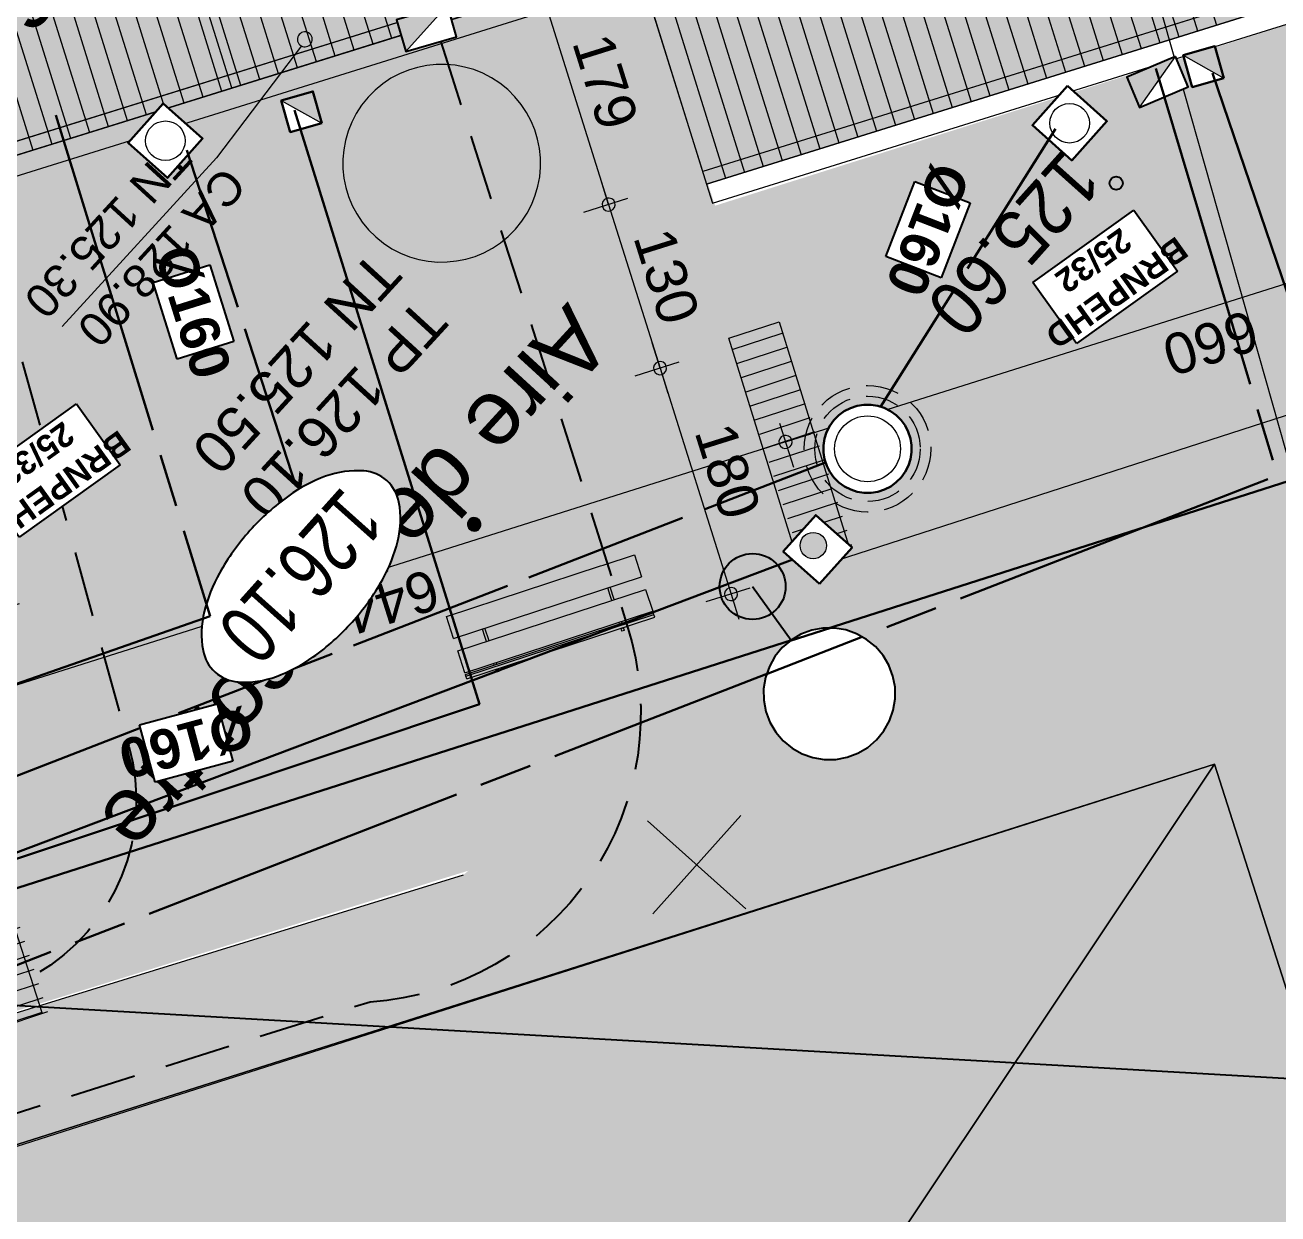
# Model space of a CAD drawing. Header units: metres. Extents: x -2858 to 512, y -1995 to 1252.
# Drawn here: x -429.68 to -420.18, y -115.41 to -106.4 of the extents above; entities that cross this region are included whole.
import ezdxf
from ezdxf.enums import TextEntityAlignment as Align
from ezdxf.lldxf.tags import DXFTag

# ---------------------------------------------------------------- set-up
doc = ezdxf.new("R2010")
doc.units = ezdxf.units.M
doc.header["$PDMODE"] = 33
doc.header["$PDSIZE"] = 0.1
for name, pattern in [('AEP-3', [3.3, 2.5, -0.2, 0.4, -0.2]), ('CACHE', [0.375, 0.25, -0.125]), ('CACHEX2', [0.75, 0.5, -0.25]), ('EU-160', [1.425, 1.25, -0.175])]:
    doc.linetypes.add(name, pattern=pattern)
for name, color, linetype in [('&G_05_VU_02', 7, 'Continuous'), ('04-NIV-COT', 1, 'Continuous'), ('06-EU-TXT', 24, 'Continuous'), ('07-AEP-CFR', 94, 'Continuous'), ('07-AEP-TXT', 94, 'Continuous'), ('09-BT-4X35+TPC75', 1, 'CACHEX2'), ('09-BT-CFR', 1, 'Continuous'), ('10-ECL-LUM', 32, 'Continuous'), ('1002 RES HTA TXT', 1, 'Continuous'), ('Calque commun', 7, 'Continuous'), ('Calque14', 7, 'Continuous'), ('Calque15', 7, 'Continuous'), ('Calque27', 7, 'Continuous'), ('Calque5', 7, 'Continuous'), ('Textes', 7, 'Continuous')]:
    doc.layers.add(name, color=color, linetype=linetype)
for name, color, linetype, lineweight in [('04-NIV-MSQ', 255, 'Continuous', 0), ('05.1-EP-U300', 5, 'Continuous', 30), ('05.2-EP-400PVC', 5, 'Continuous', 30), ('05.2-EP-RGD', 5, 'Continuous', 30), ('06-EU-160PVC', 24, 'EU-160', 30), ('06-EU-RGD', 24, 'Continuous', 30), ('07-AEP-BRT', 94, 'AEP-3', 30), ('11-TEL-CFR', 6, 'Continuous', 30), ('11-TEL-PVC45X3', 6, 'Continuous', 30)]:
    doc.layers.add(name, color=color, linetype=linetype, lineweight=lineweight)
doc.layers.add('06-EU-PAR', color=24, linetype='CACHE', lineweight=0, plot=False)
doc.styles.add('ARIAL', font='arial.ttf')
doc.styles.add('ARIAL GRAS', font='arialbd.ttf')
doc.styles.add('Arial12', font='arial.ttf', dxfattribs={"width": 0.9, "height": 0.41584})
doc.styles.add('Arial18', font='arial.ttf', dxfattribs={"height": 0.309252})
doc.styles.add('Arial8', font='arial.ttf', dxfattribs={"height": 0.494803})
doc.styles.add('Arial9', font='arial.ttf', dxfattribs={"height": 0.316674})
tags = doc.linetypes.add('DASHDOT2', pattern=[0.5, 0.25, -0.125, 0, -0.125]).pattern_tags.tags
tags[10:11] = [DXFTag(74, 4), DXFTag(75, 0), DXFTag(340, '0'), DXFTag(46, 1.0), DXFTag(50, 0.0), DXFTag(44, 0.0), DXFTag(45, 0.0)]
tags[8:9] = [DXFTag(74, 4), DXFTag(75, 0), DXFTag(340, '0'), DXFTag(46, 1.0), DXFTag(50, 0.0), DXFTag(44, 0.0), DXFTag(45, 0.0)]
tags[6:7] = [DXFTag(74, 4), DXFTag(75, 0), DXFTag(340, '0'), DXFTag(46, 1.0), DXFTag(50, 0.0), DXFTag(44, 0.0), DXFTag(45, 0.0)]
tags[4:5] = [DXFTag(74, 4), DXFTag(75, 0), DXFTag(340, '0'), DXFTag(46, 1.0), DXFTag(50, 0.0), DXFTag(44, 0.0), DXFTag(45, 0.0)]
tags = doc.linetypes.add('HIDDEN', pattern=[0.375, 0.25, -0.125]).pattern_tags.tags
tags[6:7] = [DXFTag(74, 4), DXFTag(75, 0), DXFTag(340, '0'), DXFTag(46, 1.0), DXFTag(50, 0.0), DXFTag(44, 0.0), DXFTag(45, 0.0)]
tags[4:5] = [DXFTag(74, 4), DXFTag(75, 0), DXFTag(340, '0'), DXFTag(46, 1.0), DXFTag(50, 0.0), DXFTag(44, 0.0), DXFTag(45, 0.0)]
tags = doc.linetypes.add('HIDDEN2', pattern=[0.1875, 0.125, -0.0625]).pattern_tags.tags
tags[6:7] = [DXFTag(74, 4), DXFTag(75, 0), DXFTag(340, '0'), DXFTag(46, 1.0), DXFTag(50, 0.0), DXFTag(44, 0.0), DXFTag(45, 0.0)]
tags[4:5] = [DXFTag(74, 4), DXFTag(75, 0), DXFTag(340, '0'), DXFTag(46, 1.0), DXFTag(50, 0.0), DXFTag(44, 0.0), DXFTag(45, 0.0)]

# ---------------------------------------------------------------- blocks, each defined once
blk = doc.blocks.new('EU-TAB315')
at = {"color": 255, "lineweight": 0}
blk.add_wipeout([(0.2, 0.2), (-0.2, 0.2), (-0.2, -0.2), (0.2, -0.2)], dxfattribs=at)
blk.add_lwpolyline([(0.2, 0.2), (-0.2, 0.2), (-0.2, -0.2), (0.2, -0.2)], close=True)
at = {"lineweight": 9}
blk.add_circle((0, 0), 0.15, dxfattribs=at)
blk = doc.blocks.new('EU-RG800')
at = {"color": 255, "lineweight": 0}
blk.add_wipeout([(0, 0.335), (-0.0524, 0.3309), (-0.1035, 0.3186), (-0.1521, 0.2985), (-0.1969, 0.271), (-0.2369, 0.2369), (-0.271, 0.1969), (-0.2985, 0.1521), (-0.3186, 0.1035), (-0.3309, 0.0524), (-0.335, 0), (-0.3309, -0.0524), (-0.3186, -0.1035), (-0.2985, -0.1521), (-0.271, -0.1969), (-0.2369, -0.2369), (-0.1969, -0.271), (-0.1521, -0.2985), (-0.1035, -0.3186), (-0.0524, -0.3309), (0, -0.335), (0.0524, -0.3309), (0.1035, -0.3186), (0.1521, -0.2985), (0.1969, -0.271), (0.2369, -0.2369), (0.271, -0.1969), (0.2985, -0.1521), (0.3186, -0.1035), (0.3309, -0.0524), (0.335, 0), (0.3309, 0.0524), (0.3186, 0.1035), (0.2985, 0.1521), (0.271, 0.1969), (0.2369, 0.2369), (0.1969, 0.271), (0.1521, 0.2985), (0.1035, 0.3186), (0.0524, 0.3309)], dxfattribs=at)
at = {"flags": 128}
blk.add_lwpolyline([(-0.1969, -0.271), (-0.1521, -0.2985), (-0.1035, -0.3186), (-0.0524, -0.3309), (0, -0.335), (0.0524, -0.3309), (0.1035, -0.3186), (0.1521, -0.2985), (0.1969, -0.271), (0.2369, -0.2369), (0.271, -0.1969), (0.2985, -0.1521), (0.3186, -0.1035), (0.3309, -0.0524), (0.335, 0), (0.3309, 0.0524), (0.3186, 0.1035), (0.2985, 0.1521), (0.271, 0.1969), (0.2369, 0.2369), (0.1969, 0.271), (0.1521, 0.2985), (0.1035, 0.3186), (0.0524, 0.3309), (0, 0.335), (-0.0524, 0.3309), (-0.1035, 0.3186), (-0.1521, 0.2985), (-0.1969, 0.271), (-0.2369, 0.2369), (-0.271, 0.1969), (-0.2985, 0.1521), (-0.3186, 0.1035), (-0.3309, 0.0524), (-0.335, 0), (-0.3309, -0.0524), (-0.3186, -0.1035), (-0.2985, -0.1521), (-0.271, -0.1969), (-0.2369, -0.2369)], close=True, dxfattribs=at)
at = {"lineweight": 9}
blk.add_circle((0, 0), 0.25, dxfattribs=at)
at = {"layer": '06-EU-PAR'}
for radius in [0.48, 0.4]:
    blk.add_circle((0, 0), radius, dxfattribs=at)
blk = doc.blocks.new('COFFRET')
at = {"color": 255, "lineweight": 0}
blk.add_wipeout([(-0.05, 0), (0.05, 0), (0.05, 0.1), (-0.05, 0.1)], dxfattribs=at)
at = {"lineweight": 0}
h = blk.add_hatch(color=256, dxfattribs=at)
h.dxf.hatch_style = 1
h.paths.add_polyline_path([(0.05, 0.1), (-0.05, 0), (0.05, 0)])
blk.add_lwpolyline([(-0.05, 0), (0.05, 0), (0.05, 0.1), (-0.05, 0.1)], close=True)
at = {"lineweight": 0, "flags": 128}
blk.add_lwpolyline([(0.05, 0.1), (-0.05, 0)], dxfattribs=at)
blk = doc.blocks.new('ECL-LUM1')
at = {"true_color": 0xf8991e}
h = blk.add_hatch(color=30, dxfattribs=at)
h.dxf.hatch_style = 1
edge = h.paths.add_edge_path()
edge.add_arc((0, 0), 0.125, 0, 360)
at = {"color": 30, "true_color": 0xf8991e}
blk.add_circle((0, 0), 0.125, dxfattribs=at)
at = {"color": 30, "lineweight": 0, "true_color": 0xf8991e}
blk.add_wipeout([(0, 0.75), (-0.0434, 0.7462), (-0.0855, 0.7349), (-0.125, 0.7165), (-0.1607, 0.6915), (-0.1915, 0.6607), (-0.2165, 0.625), (-0.2349, 0.5855), (-0.2462, 0.5434), (-0.25, 0.5), (-0.2462, 0.4566), (-0.2349, 0.4145), (-0.2165, 0.375), (-0.1915, 0.3393), (-0.1607, 0.3085), (-0.125, 0.2835), (-0.0855, 0.2651), (-0.0434, 0.2538), (0, 0.25), (0.0434, 0.2538), (0.0855, 0.2651), (0.125, 0.2835), (0.1607, 0.3085), (0.1915, 0.3393), (0.2165, 0.375), (0.2349, 0.4145), (0.2462, 0.4566), (0.25, 0.5), (0.2462, 0.5434), (0.2349, 0.5855), (0.2165, 0.625), (0.1915, 0.6607), (0.1607, 0.6915), (0.125, 0.7165), (0.0855, 0.7349), (0.0434, 0.7462)], dxfattribs=at)
at = {"layer": '&G_05_VU_02'}
h = blk.add_hatch(dxfattribs=at)
h.set_pattern_fill('ANGLE', color=256)
h.set_pattern_definition([(0, (0, 0), (0, 6.985), [5.08, -1.905]), (90, (0, 0), (-6.985, 4e-16), [5.08, -1.905])])
h.paths.add_polyline_path([(0, 0.75), (-0.0434, 0.7462), (-0.0855, 0.7349), (-0.125, 0.7165), (-0.1607, 0.6915), (-0.1915, 0.6607), (-0.2165, 0.625), (-0.2349, 0.5855), (-0.2462, 0.5434), (-0.25, 0.5), (-0.2462, 0.4566), (-0.2349, 0.4145), (-0.2165, 0.375), (-0.1915, 0.3393), (-0.1607, 0.3085), (-0.125, 0.2835), (-0.0855, 0.2651), (-0.0434, 0.2538), (0, 0.25), (0.0434, 0.2538), (0.0855, 0.2651), (0.125, 0.2835), (0.1607, 0.3085), (0.1915, 0.3393), (0.2165, 0.375), (0.2349, 0.4145), (0.2462, 0.4566), (0.25, 0.5), (0.2462, 0.5434), (0.2349, 0.5855), (0.2165, 0.625), (0.1915, 0.6607), (0.1607, 0.6915), (0.125, 0.7165), (0.0855, 0.7349), (0.0434, 0.7462)])
at = {"color": 30, "true_color": 0xf8991e, "flags": 128}
blk.add_lwpolyline([(0, 0.75), (-0.0434, 0.7462), (-0.0855, 0.7349), (-0.125, 0.7165), (-0.1607, 0.6915), (-0.1915, 0.6607), (-0.2165, 0.625), (-0.2349, 0.5855), (-0.2462, 0.5434), (-0.25, 0.5), (-0.2462, 0.4566), (-0.2349, 0.4145), (-0.2165, 0.375), (-0.1915, 0.3393), (-0.1607, 0.3085), (-0.125, 0.2835), (-0.0855, 0.2651), (-0.0434, 0.2538), (0, 0.25), (0.0434, 0.2538), (0.0855, 0.2651), (0.125, 0.2835), (0.1607, 0.3085), (0.1915, 0.3393), (0.2165, 0.375), (0.2349, 0.4145), (0.2462, 0.4566), (0.25, 0.5), (0.2462, 0.5434), (0.2349, 0.5855), (0.2165, 0.625), (0.1915, 0.6607), (0.1607, 0.6915), (0.125, 0.7165), (0.0855, 0.7349), (0.0434, 0.7462)], close=True, dxfattribs=at)
blk.add_lwpolyline([(0, 0), (0, 0.25)], dxfattribs=at)
blk = doc.blocks.new('NIV-HG')
h = blk.add_hatch(color=256)
edge = h.paths.add_edge_path()
edge.add_arc((0.1, -0.1), 0.0187, 180, 360)
edge.add_arc((0.1, -0.1), 0.0187, 0, 180)
blk.add_lwpolyline([(0.0812, -0.1, 1), (0.1187, -0.1, 1)], format="xyb", close=True)
at = {"layer": '04-NIV-MSQ', "flags": 128}
blk.add_lwpolyline([(0.175, -0.375), (0.1811, -0.3387), (0.1985, -0.3063), (0.2379, -0.2654), (0.2848, -0.2336), (0.3404, -0.2087), (0.3988, -0.1915), (0.4739, -0.1791), (0.55, -0.175), (0.6261, -0.1791), (0.7012, -0.1915), (0.7596, -0.2087), (0.8152, -0.2336), (0.8621, -0.2654), (0.9015, -0.3063), (0.9189, -0.3387), (0.925, -0.375), (0.9189, -0.4113), (0.9015, -0.4437), (0.8621, -0.4846), (0.8152, -0.5164), (0.7596, -0.5413), (0.7012, -0.5585), (0.6261, -0.5709), (0.55, -0.575), (0.4739, -0.5709), (0.3988, -0.5585), (0.3404, -0.5413), (0.2848, -0.5164), (0.2379, -0.4846), (0.1985, -0.4437), (0.1811, -0.4113)], close=True, dxfattribs=at)
blk.add_wipeout([(0.175, -0.375), (0.1811, -0.3387), (0.1985, -0.3063), (0.2379, -0.2654), (0.2848, -0.2336), (0.3404, -0.2087), (0.3988, -0.1915), (0.4739, -0.1791), (0.55, -0.175), (0.6261, -0.1791), (0.7012, -0.1915), (0.7596, -0.2087), (0.8152, -0.2336), (0.8621, -0.2654), (0.9015, -0.3063), (0.9189, -0.3387), (0.925, -0.375), (0.9189, -0.4113), (0.9015, -0.4437), (0.8621, -0.4846), (0.8152, -0.5164), (0.7596, -0.5413), (0.7012, -0.5585), (0.6261, -0.5709), (0.55, -0.575), (0.4739, -0.5709), (0.3988, -0.5585), (0.3404, -0.5413), (0.2848, -0.5164), (0.2379, -0.4846), (0.1985, -0.4437), (0.1811, -0.4113)]).dxf.layer = '04-NIV-MSQ'
blk.add_lwpolyline([(0.175, -0.375, 0.166601), (0.1985, -0.4437, 0.105514), (0.2848, -0.5164, 0.068239), (0.3988, -0.5585, 0.054409), (0.55, -0.575, 0.054409), (0.7012, -0.5585, 0.068239), (0.8152, -0.5164, 0.105514), (0.9015, -0.4437, 0.166601), (0.925, -0.375, 0.166601), (0.9015, -0.3063, 0.105514), (0.8152, -0.2336, 0.068239), (0.7012, -0.1915, 0.054409), (0.55, -0.175, 0.054409), (0.3988, -0.1915, 0.068239), (0.2848, -0.2336, 0.105514), (0.1985, -0.3063, 0.166601)], format="xyb", close=True)
at = {"style": 'ARIAL', "width": 0.75}
blk.add_attdef('COTE', text='', height=0.175, dxfattribs=at).set_placement((0.55, -0.375), align=Align.MIDDLE_CENTER)
blk = doc.blocks.new('hatch3')
at = {"layer": 'Calque commun', "color": 6, "linetype": 'Continuous', "lineweight": 9}
for p, q in [((-8.4486, 3.7909), (-8.4486, 12.9909)), ((-8.2986, 3.7909), (-8.2986, 12.9909)), ((-8.1486, 3.7909), (-8.1486, 12.9909)), ((-7.9986, 3.7909), (-7.9986, 12.9909)), ((-7.8486, 3.7909), (-7.8486, 12.9909)), ((-7.6986, 3.7909), (-7.6986, 12.9909)), ((-7.5486, 3.7909), (-7.5486, 12.9909)), ((-7.3986, 3.7909), (-7.3986, 12.9909)), ((-7.2486, 3.7909), (-7.2486, 12.9909)), ((-7.0986, 3.7909), (-7.0986, 12.9909)), ((-6.9486, 3.7909), (-6.9486, 12.9909)), ((-6.7986, 3.7909), (-6.7986, 12.9909)), ((-6.6486, 3.7909), (-6.6486, 12.9909)), ((-6.4986, 3.7909), (-6.4986, 12.9909)), ((-6.3486, 3.7909), (-6.3486, 12.9909)), ((-6.1986, 3.7909), (-6.1986, 12.9909)), ((-6.0486, 3.7909), (-6.0486, 12.9909)), ((-5.8986, 3.7909), (-5.8986, 12.9909)), ((-5.7486, 3.7909), (-5.7486, 12.9909)), ((-5.5986, 3.7909), (-5.5986, 12.9909)), ((-5.4486, 3.7909), (-5.4486, 12.9909)), ((-5.2986, 3.7909), (-5.2986, 12.9909)), ((-5.1486, 3.7909), (-5.1486, 12.9909)), ((-4.9986, 3.7909), (-4.9986, 12.9909)), ((-4.8486, 3.7909), (-4.8486, 12.9909)), ((-4.6986, 3.7909), (-4.6986, 12.9909)), ((-4.5486, 3.7909), (-4.5486, 12.9909)), ((-2.7486, 4.371), (-2.7486, 11.2209)), ((-2.5986, 4.371), (-2.5986, 11.2209)), ((-2.4486, 4.371), (-2.4486, 11.2209)), ((-2.2986, 4.371), (-2.2986, 11.2209)), ((-2.1486, 4.371), (-2.1486, 11.2209)), ((-1.9986, 4.371), (-1.9986, 11.2209)), ((-1.8486, 4.371), (-1.8486, 11.2209)), ((-1.6986, 4.371), (-1.6986, 11.2209)), ((-1.5486, 4.371), (-1.5486, 11.2209)), ((-1.3986, 4.371), (-1.3986, 11.2209)), ((-1.2486, 4.371), (-1.2486, 11.2209)), ((-1.0986, 4.371), (-1.0986, 11.2209)), ((-0.9486, 4.371), (-0.9486, 11.2209)), ((-0.7986, 4.371), (-0.7986, 11.2209)), ((-0.6486, 4.371), (-0.6486, 11.2209)), ((-0.4986, 4.371), (-0.4986, 11.2209)), ((-0.3486, 4.371), (-0.3486, 11.2209)), ((-0.1986, 4.371), (-0.1986, 11.2209)), ((-0.0486, 4.371), (-0.0486, 11.2209)), ((0.1014, 4.371), (0.1014, 11.2209)), ((0.2514, 4.371), (0.2514, 11.2209)), ((0.4014, 4.371), (0.4014, 11.2209))]:
    blk.add_line(p, q, dxfattribs=at)
at = {"layer": 'Calque commun', "color": 6, "linetype": 'Continuous', "lineweight": 18}
mesh = blk.add_polyface(dxfattribs=at)
corners = [(8.6414, 5.371), (8.6414, 14.571), (2.0414, 11.2209), (-10.9986, 12.9909), (-10.9986, 3.7909), (-4.3986, 11.2209), (-4.3986, 12.9909), (-4.3986, 3.7909), (-4.3986, 4.371), (2.0414, 14.571), (2.2414, 5.371), (2.2414, 4.371)]
mesh.append_faces([[corners[k] for k in face] for face in [(0, 2, 10)]], dxfattribs={"vtx0": -1, "vtx1": -1, "color": 6})
mesh.append_faces([[corners[k] for k in face] for face in [(8, 5, 4), (8, 10, 5)]], dxfattribs={"vtx0": -1, "vtx1": -1, "vtx2": -1, "color": 6})
mesh.append_faces([[corners[k] for k in face] for face in [(7, 8, 4)]], dxfattribs={"vtx1": -1, "color": 6})
mesh.append_faces([[corners[k] for k in face] for face in [(0, 1, 2), (3, 4, 5), (2, 5, 10)]], dxfattribs={"vtx1": -1, "vtx2": -1, "color": 6})
mesh.append_faces([[corners[k] for k in face] for face in [(5, 6, 3), (1, 9, 2), (8, 11, 10)]], dxfattribs={"vtx2": -1, "color": 6})
blk = doc.blocks.new('toitvilladoubleterras')
at = {"layer": 'Calque commun', "linetype": 'Continuous', "lineweight": 9}
blk.add_hatch(color=23, dxfattribs=at).paths.add_polyline_path([(8.6509, 14.471), (2.0414, 14.471), (2.0414, 11.2209), (-4.3586, 11.2209), (-4.3586, 12.9909), (-10.9986, 12.9909), (-10.9986, 8.402), (-4.3986, 8.402), (-4.3986, 7.7959), (2.0414, 7.7959), (2.0414, 9.971), (8.6461, 9.971)])
at = {"layer": 'Calque commun', "color": 16, "linetype": 'HIDDEN', "lineweight": 18}
blk.add_line((-11.0081, 12.8909), (-4.3986, 12.8909), dxfattribs=at)
at = {"layer": 'Calque commun', "color": 6, "linetype": 'Continuous', "lineweight": 18}
blk.add_line((-1.1786, 11.2209), (-1.1786, 4.371), dxfattribs=at)
at = {"layer": 'Calque commun', "color": 16, "linetype": 'HIDDEN2', "lineweight": 18}
blk.add_line((-4.3986, 11.1209), (2.0414, 11.1209), dxfattribs=at)
at = {"layer": 'Calque commun', "color": 0, "linetype": 'ByBlock', "lineweight": -2}
blk.add_blockref('hatch3', (0, 0), dxfattribs=at)
at = {"layer": 'Calque commun', "color": 9, "linetype": 'Continuous', "lineweight": 18}
mesh = blk.add_polyface(dxfattribs=at)
corners = [(-4.3986, 11.1209), (2.2414, 5.471), (-4.3986, 4.471), (-11.0081, 3.8909), (-11.0081, 12.8909), (-4.3986, 3.8909), (2.2414, 4.471), (-4.3986, 12.8909), (2.0414, 11.1209), (8.6509, 14.471), (8.6509, 5.471), (2.0414, 14.471)]
mesh.append_faces([[corners[k] for k in face] for face in [(0, 4, 7)]], dxfattribs={"vtx0": -1, "color": 9})
mesh.append_faces([[corners[k] for k in face] for face in [(0, 1, 2), (0, 2, 3)]], dxfattribs={"vtx0": -1, "vtx1": -1, "vtx2": -1, "color": 9})
mesh.append_faces([[corners[k] for k in face] for face in [(0, 3, 4), (8, 9, 10), (8, 10, 1)]], dxfattribs={"vtx0": -1, "vtx2": -1, "color": 9})
mesh.append_faces([[corners[k] for k in face] for face in [(0, 8, 1)]], dxfattribs={"vtx1": -1, "vtx2": -1, "color": 9})
mesh.append_faces([[corners[k] for k in face] for face in [(2, 5, 3), (1, 6, 2), (8, 11, 9)]], dxfattribs={"vtx2": -1, "color": 9})
at = {"layer": 'Calque commun', "color": 16, "linetype": 'Continuous', "lineweight": 9}
mesh = blk.add_polyface(dxfattribs=at)
corners = [(-4.3986, 13.1409), (-10.9986, 13.1409), (-10.9986, 12.9909), (-4.3986, 12.9909)]
mesh.append_faces([[corners[k] for k in face] for face in [(0, 1, 2, 3)]], dxfattribs={"color": 16})
mesh = blk.add_polyface(dxfattribs=at)
corners = [(2.0414, 11.3709), (-4.3586, 11.3709), (-4.3586, 11.2209), (2.0414, 11.2209)]
mesh.append_faces([[corners[k] for k in face] for face in [(0, 1, 2, 3)]], dxfattribs={"color": 16})
blk = doc.blocks.new('PointTopo_SPE')
at = {"layer": 'Calque commun', "color": 1, "linetype": 'ByBlock', "lineweight": -2}
blk.add_point((0, 0), dxfattribs=at)
blk = doc.blocks.new('geometrebondepartleger')
at = {"layer": 'Calque27', "color": 1, "linetype": 'Continuous', "lineweight": 9}
for p, q in [((85, 96.5, 79), (85, 97.5, 79)), ((84.5, 97, 79), (85.5, 97, 79))]:
    blk.add_line(p, q, dxfattribs=at)
at = {"layer": 'Calque5', "color": 30, "linetype": 'Continuous', "lineweight": 9, "true_color": 0xff7f00}
blk.add_trace([(60.0219, 76.4824, 79), (130.1549, 64.2531, 79), (60.015, 76.443, 79), (130.1481, 64.2137, 79)], dxfattribs=at)
at = {"layer": 'Calque14', "color": 0, "linetype": 'ByBlock', "lineweight": -2}
blk.add_blockref('PointTopo_SPE', (79.0283, 95.9215, 204.6042), dxfattribs=at)
at = {"layer": 'Calque15', "color": 1, "linetype": 'ByBlock', "lineweight": -2, "style": 'Arial12', "width": 0.9}
blk.add_text('125.60', height=0.41584, dxfattribs=at).set_placement((79.0883, 95.8615, 204.6042), align=Align.TOP_LEFT)
blk = doc.blocks.new('new181')
at = {"layer": 'Calque commun', "color": 1, "linetype": 'Continuous', "lineweight": 9}
blk.add_arc((0, 0), 0.5, 0, 359.99941, dxfattribs=at)
blk = doc.blocks.new('new182')
at = {"layer": 'Calque commun', "color": 1, "linetype": 'Continuous', "lineweight": 9}
blk.add_arc((0, 0), 0.5, 0, 359.99941, dxfattribs=at)
blk = doc.blocks.new('DimLine4741')
at = {"layer": 'Calque commun', "color": 1, "linetype": 'Continuous', "lineweight": 9}
for p, q in [((6.2505, 87.3994), (6.0784, 87.5012)), ((6.1742, 87.2703), (6.3524, 87.5715)), ((6.2505, 87.3994), (11.931, 84.0387)), ((11.8547, 83.9096), (12.0329, 84.2108)), ((11.931, 84.0387), (12.1032, 83.9369))]:
    blk.add_line(p, q, dxfattribs=at)
at = {"layer": 'Calque commun', "color": 1, "linetype": 'Continuous', "lineweight": 9, "xscale": 0.100000005144573, "yscale": 0.100000005144573, "zscale": 0.100000005144573, "rotation": 329.390931485891}
for name, p in [('new181', (6.2505, 87.3994)), ('new182', (11.931, 84.0387))]:
    blk.add_blockref(name, p, dxfattribs=at)
at = {"layer": 'Calque commun', "color": 1, "linetype": 'Continuous', "lineweight": 9, "style": 'Arial18'}
blk.add_text('660', height=0.30925, rotation=329.39092, dxfattribs=at).set_placement((9.0959, 85.7276), align=Align.BOTTOM_CENTER)
blk = doc.blocks.new('new183')
at = {"layer": 'Calque commun', "color": 1, "linetype": 'Continuous', "lineweight": 9}
blk.add_arc((0, 0), 0.5, 0, 359.99941, dxfattribs=at)
blk = doc.blocks.new('new184')
at = {"layer": 'Calque commun', "color": 1, "linetype": 'Continuous', "lineweight": 9}
blk.add_arc((0, 0), 0.5, 0, 359.99941, dxfattribs=at)
blk = doc.blocks.new('DimLine4747')
at = {"layer": 'Calque commun', "color": 1, "linetype": 'Continuous', "lineweight": 9}
for p, q in [((11.8547, 83.9096), (12.0329, 84.2108)), ((11.931, 84.0387), (11.7589, 84.1405)), ((11.931, 84.0387), (17.4618, 80.7667)), ((17.3854, 80.6376), (17.5636, 80.9388)), ((17.4618, 80.7667), (17.6339, 80.6648))]:
    blk.add_line(p, q, dxfattribs=at)
at = {"layer": 'Calque commun', "color": 1, "linetype": 'Continuous', "lineweight": 9, "xscale": 0.1000000041537282, "yscale": 0.1000000041537282, "zscale": 0.1000000041537282, "rotation": 329.3908989101163}
for name, p in [('new183', (11.931, 84.0387)), ('new184', (17.4618, 80.7667))]:
    blk.add_blockref(name, p, dxfattribs=at)
at = {"layer": 'Calque commun', "color": 1, "linetype": 'Continuous', "lineweight": 9, "style": 'Arial18'}
blk.add_text('644', height=0.30925, rotation=329.39089, dxfattribs=at).set_placement((14.7015, 82.4113), align=Align.BOTTOM_CENTER)
blk = doc.blocks.new('new189')
at = {"layer": 'Calque commun', "color": 1, "linetype": 'Continuous', "lineweight": 9}
blk.add_arc((0, 0), 0.5, 0, 359.99941, dxfattribs=at)
blk = doc.blocks.new('new190')
at = {"layer": 'Calque commun', "color": 1, "linetype": 'Continuous', "lineweight": 9}
blk.add_arc((0, 0), 0.5, 0, 359.99941, dxfattribs=at)
blk = doc.blocks.new('DimLine4771')
at = {"layer": 'Calque commun', "color": 1, "linetype": 'Continuous', "lineweight": 9}
for p, q in [((16.8889, 80.4261), (16.9924, 80.5972)), ((17.0173, 80.3485), (16.7178, 80.5296)), ((15.1551, 77.5595), (16.8889, 80.4261)), ((15.2835, 77.4819), (14.984, 77.6631)), ((15.1551, 77.5595), (15.0516, 77.3884))]:
    blk.add_line(p, q, dxfattribs=at)
at = {"layer": 'Calque commun', "color": 1, "linetype": 'Continuous', "lineweight": 9, "xscale": 0.1000000068466659, "yscale": 0.1000000068466659, "zscale": 0.1000000068466659, "rotation": 58.83341084382013}
for name, p in [('new190', (16.8889, 80.4261)), ('new189', (15.1551, 77.5595))]:
    blk.add_blockref(name, p, dxfattribs=at)
at = {"layer": 'Calque commun', "color": 1, "linetype": 'Continuous', "lineweight": 9, "style": 'Arial18'}
blk.add_text('335', height=0.30925, rotation=58.83342, dxfattribs=at).set_placement((16.0135, 78.998), align=Align.BOTTOM_CENTER)
blk = doc.blocks.new('new203')
at = {"layer": 'Calque commun', "color": 1, "linetype": 'Continuous', "lineweight": 9}
blk.add_arc((0, 0), 0.5, 0, 359.99941, dxfattribs=at)
blk = doc.blocks.new('new204')
at = {"layer": 'Calque commun', "color": 1, "linetype": 'Continuous', "lineweight": 9}
blk.add_arc((0, 0), 0.5, 0, 359.99941, dxfattribs=at)
blk = doc.blocks.new('DimLine4819')
at = {"layer": 'Calque commun', "color": 1, "linetype": 'Continuous', "lineweight": 9}
for p, q in [((11.4846, 81.839), (11.5868, 82.0109)), ((11.3557, 81.9156), (11.6565, 81.7368)), ((10.5677, 80.2961), (11.4846, 81.839)), ((10.4388, 80.3728), (10.7396, 80.194)), ((10.5677, 80.2961), (10.4655, 80.1242))]:
    blk.add_line(p, q, dxfattribs=at)
at = {"layer": 'Calque commun', "color": 1, "linetype": 'Continuous', "lineweight": 9, "xscale": 0.1000000052153919, "yscale": 0.1000000052153919, "zscale": 0.1000000052153919, "rotation": 59.27746979154753}
for name, p in [('new204', (11.4846, 81.839)), ('new203', (10.5677, 80.2961))]:
    blk.add_blockref(name, p, dxfattribs=at)
at = {"layer": 'Calque commun', "color": 1, "linetype": 'Continuous', "lineweight": 9, "style": 'Arial18'}
blk.add_text('179', height=0.30925, rotation=59.27747, dxfattribs=at).set_placement((11.0176, 81.0727), align=Align.BOTTOM_CENTER)
blk = doc.blocks.new('new205')
at = {"layer": 'Calque commun', "color": 1, "linetype": 'Continuous', "lineweight": 9}
blk.add_arc((0, 0), 0.5, 0, 359.99941, dxfattribs=at)
blk = doc.blocks.new('new206')
at = {"layer": 'Calque commun', "color": 1, "linetype": 'Continuous', "lineweight": 9}
blk.add_arc((0, 0), 0.5, 0, 359.99941, dxfattribs=at)
blk = doc.blocks.new('DimLine4825')
at = {"layer": 'Calque commun', "color": 1, "linetype": 'Continuous', "lineweight": 9}
for p, q in [((12.1488, 82.9566), (12.2509, 83.1285)), ((12.0198, 83.0332), (12.3207, 82.8544)), ((11.4846, 81.839), (12.1488, 82.9566)), ((11.3557, 81.9156), (11.6565, 81.7368)), ((11.4846, 81.839), (11.3824, 81.6671))]:
    blk.add_line(p, q, dxfattribs=at)
at = {"layer": 'Calque commun', "color": 1, "linetype": 'Continuous', "lineweight": 9, "xscale": 0.1000000045200305, "yscale": 0.1000000045200305, "zscale": 0.1000000045200305, "rotation": 59.2774621060561}
for name, p in [('new206', (12.1488, 82.9566)), ('new205', (11.4846, 81.839))]:
    blk.add_blockref(name, p, dxfattribs=at)
at = {"layer": 'Calque commun', "color": 1, "linetype": 'Continuous', "lineweight": 9, "style": 'Arial18'}
blk.add_text('130', height=0.30925, rotation=59.27746, dxfattribs=at).set_placement((11.8081, 82.4029), align=Align.BOTTOM_CENTER)
blk = doc.blocks.new('new207')
at = {"layer": 'Calque commun', "color": 1, "linetype": 'Continuous', "lineweight": 9}
blk.add_arc((0, 0), 0.5, 0, 359.99941, dxfattribs=at)
blk = doc.blocks.new('new208')
at = {"layer": 'Calque commun', "color": 1, "linetype": 'Continuous', "lineweight": 9}
blk.add_arc((0, 0), 0.5, 0, 359.99941, dxfattribs=at)
blk = doc.blocks.new('DimLine4831')
at = {"layer": 'Calque commun', "color": 1, "linetype": 'Continuous', "lineweight": 9}
for p, q in [((13.0664, 84.5006), (13.1686, 84.6725)), ((12.9374, 84.5772), (13.2383, 84.3984)), ((12.1488, 82.9566), (13.0664, 84.5006)), ((12.0198, 83.0332), (12.3207, 82.8544)), ((12.1488, 82.9566), (12.0466, 82.7846))]:
    blk.add_line(p, q, dxfattribs=at)
at = {"layer": 'Calque commun', "color": 1, "linetype": 'Continuous', "lineweight": 9, "xscale": 0.1000000038246708, "yscale": 0.1000000038246708, "zscale": 0.1000000038246708, "rotation": 59.27745442056457}
for name, p in [('new208', (13.0664, 84.5006)), ('new207', (12.1488, 82.9566))]:
    blk.add_blockref(name, p, dxfattribs=at)
at = {"layer": 'Calque commun', "color": 1, "linetype": 'Continuous', "lineweight": 9, "style": 'Arial18'}
blk.add_text('180', height=0.30925, rotation=59.27745, dxfattribs=at).set_placement((12.599, 83.7337), align=Align.BOTTOM_CENTER)
blk = doc.blocks.new('vac473')
at = {"layer": 'Calque commun', "color": 7, "linetype": 'Continuous', "lineweight": 9}
for p, q in [((1.5, 0.4971), (0, 0.4971)), ((0, 0.4971), (0, 0.4829)), ((0, 0.4829), (0, 0.4626)), ((1.5, 0.4769), (0, 0.4769)), ((0.25, 0.5202), (0.25, 0.5)), ((0.25, 0.5202), (0.27, 0.5202)), ((0.25, 0.5), (0.25, 0.4971)), ((0.27, 0.5), (0.25, 0.5)), ((0.25, 0.4971), (0.25, 0.4971)), ((0.25, 0.4971), (0.25, 0.4971)), ((0.27, 0.5202), (0.27, 0.5)), ((0.27, 0.5), (0.27, 0.4971)), ((1.25, 0.5202), (1.25, 0.5)), ((1.25, 0.5202), (1.27, 0.5202)), ((1.25, 0.5), (1.25, 0.4971)), ((1.27, 0.5), (1.25, 0.5)), ((1.25, 0.4971), (1.25, 0.4971)), ((1.25, 0.4971), (1.25, 0.4971)), ((1.27, 0.5202), (1.27, 0.5)), ((1.27, 0.5), (1.27, 0.4971)), ((1.5, 0.4971), (1.5, 0.4769)), ((1.5, 0.4769), (1.5, 0.4626)), ((1.5, 0.4626), (0, 0.4626)), ((1.5, 0.45), (0, 0.45)), ((0, 0.275), (0, 0.45)), ((0.25, 0.4626), (0.25, 0.45)), ((0.25, 0.45), (0.25, 0.45)), ((0.25, 0.45), (0.25, 0.45)), ((0.25, 0.45), (0.25, 0.45)), ((0.25, 0.45), (0.25, 0.45)), ((0.25, 0.45), (0.25, 0.45)), ((0.25, 0.45), (0.25, 0.45)), ((0.25, 0.45), (0.25, 0.45)), ((0.25, 0.45), (0.25, 0.45)), ((0.25, 0.45), (0.25, 0.45)), ((0.25, 0.45), (0.25, 0.45)), ((0.27, 0.4626), (0.27, 0.45)), ((0.27, 0.45), (0.27, 0.45)), ((0.27, 0.45), (0.27, 0.45)), ((1.25, 0.4626), (1.25, 0.45)), ((1.25, 0.45), (1.25, 0.45)), ((1.25, 0.45), (1.25, 0.45)), ((1.25, 0.45), (1.25, 0.45)), ((1.25, 0.45), (1.25, 0.45)), ((1.25, 0.45), (1.25, 0.45)), ((1.25, 0.45), (1.25, 0.45)), ((1.25, 0.45), (1.25, 0.45)), ((1.25, 0.45), (1.25, 0.45)), ((1.25, 0.45), (1.25, 0.45)), ((1.25, 0.45), (1.25, 0.45)), ((1.27, 0.4626), (1.27, 0.45)), ((1.27, 0.45), (1.27, 0.45)), ((1.27, 0.45), (1.27, 0.45)), ((1.5, 0.45), (1.5, 0.275)), ((0, 0.275), (0, 0.275)), ((0, 0.275), (0, 0.275)), ((1.5, 0.275), (0, 0.275)), ((0, 0.275), (0, 0.275)), ((0, 0.275), (0, 0.275)), ((0.25, 0.275), (0.25, 0.175)), ((0.27, 0.275), (0.27, 0.2353)), ((0.27, 0.2353), (0.27, 0.175)), ((1.25, 0.275), (1.25, 0.175)), ((1.27, 0.275), (1.27, 0.2353)), ((1.27, 0.2353), (1.27, 0.175)), ((1.5, 0.275), (1.5, 0.275)), ((1.5, 0.275), (1.5, 0.275)), ((1.5, 0.175), (0, 0.175)), ((0, 0), (0, 0.175)), ((1.5, 0.175), (1.5, 0)), ((0, 0), (0, 0)), ((0, 0), (0, 0)), ((0.25, 0), (0, 0)), ((0, 0), (0, 0)), ((0, 0), (0, 0)), ((0.25, 0), (0.25, 0)), ((0.25, 0), (0.25, 0)), ((0.27, 0), (0.25, 0)), ((1.5, 0), (0.27, 0)), ((1.25, 0), (1.25, 0)), ((1.25, 0), (1.25, 0)), ((1.5, 0), (1.5, 0)), ((1.5, 0), (1.5, 0))]:
    blk.add_line(p, q, dxfattribs=at)
blk = doc.blocks.new('EP-PDC')
at = {"color": 255, "lineweight": 0}
blk.add_wipeout([(0.185, 0.185), (-0.185, 0.185), (-0.185, -0.185), (0.185, -0.185)], dxfattribs=at)
at = {"lineweight": 0}
h = blk.add_hatch(color=256, dxfattribs=at)
h.dxf.hatch_style = 1
edge = h.paths.add_edge_path()
edge.add_arc((0, -0.045), 0.1, 0, 360)
blk.add_lwpolyline([(0.185, 0.185), (-0.185, 0.185), (-0.185, -0.185), (0.185, -0.185)], close=True)
blk.add_circle((0, -0.045), 0.1, dxfattribs=at)

msp = doc.modelspace()

# ---------------------------------------------------------------- hatches: boundary and pattern name
at = {"layer": '05.1-EP-U300', "lineweight": 9}
h = msp.add_hatch(dxfattribs=at)
h.set_pattern_fill('BAT_NORM', color=256, scale=0.15, angle=105.00742)
h.set_pattern_definition([(18.169176, (-270.49873, 61.32704), (-0.03508018, 0.106890744), [])])
h.paths.add_polyline_path([(-430.0512, -112.2394), (-429.484, -113.9598), (-429.8641, -114.0845), (-430.4313, -112.3641)])
at = {"layer": 'Calque commun', "linetype": 'Continuous', "lineweight": 9}
h = msp.add_hatch(color=71, dxfattribs=at)
h.paths.add_polyline_path([(-430.1762, -91.9229), (-437.1743, -97.4776), (-438.9032, -99.3499), (-439.9638, -101.8004), (-440.0231, -104.487), (-439.7335, -105.9343), (-439.8655, -105.9678), (-437.901, -113.0086), (-437.3116, -114.3368), (-430.2877, -112.2072), (-430.5834, -111.3044), (-436.4479, -113.143), (-439.5853, -103.0557), (-438.0707, -100.3467), (-437.0196, -98.8224), (-436.0575, -97.7748), (-434.9009, -96.9668), (-431.5657, -95.5106), (-431.9684, -94.2331), (-422.6626, -91.2476), (-418.1808, -105.7846), (-424.4663, -107.7728), (-424.1341, -108.7691), (-416.7589, -106.3802), (-421.5081, -85.7174), (-425.7416, -88.1732), (-425.8223, -88.2373), (-425.8223, -88.2373), (-430.2884, -91.7918)])
h.paths.add_polyline_path([(-439.0562, -99.2502), (-437.2971, -97.3453), (-437.4823, -97.4922)])
msp.add_hatch(color=41, dxfattribs=at).paths.add_polyline_path([(-422.4855, -136.6164), (-418.259, -135.2843), (-418.1957, -135.5785), (-417.3092, -135.2991), (-417.3725, -135.0049), (-416.1817, -134.6297), (-415.6263, -136.453), (-417.8224, -137.1421), (-417.5521, -137.9992), (-414.2421, -136.9959), (-413.7123, -138.672), (-407.2048, -136.6069), (-416.3215, -108.1295), (-426.7356, -111.4971), (-426.3226, -112.8114), (-436.5768, -115.9928), (-437.3848, -114.3529), (-430.2877, -112.2072), (-430.5834, -111.3044), (-430.1389, -111.173), (-431.2207, -107.7393), (-425.0733, -105.8202), (-424.1341, -108.7691), (-416.7589, -106.3802), (-421.2601, -86.9562), (-419.855, -87.0412), (-415.3275, -106.9706), (-405.4636, -137.7871), (-414.9354, -140.6742), (-415.3678, -139.2557), (-423.8691, -141.8908), (-422.9913, -145.0736), (-429.697, -147.1526), (-430.487, -143.9411), (-430.8647, -142.1729), (-418.9834, -138.4479), (-419.3653, -137.237), (-422.009, -138.1285)])
h = msp.add_hatch(color=71, dxfattribs=at)
h.paths.add_polyline_path([(-430.873, -142.1755), (-418.9834, -138.4479), (-419.0757, -138.1552), (-419.3653, -137.237), (-422.009, -138.1285), (-422.128, -137.744), (-422.015, -138.1408), (-422.0154, -138.1409), (-421.9338, -138.3669), (-428.2376, -140.3537), (-428.3128, -140.1153), (-428.6032, -139.1937), (-429.1482, -139.3654), (-429.4276, -138.4789), (-429.4446, -138.4843), (-429.724, -137.5978), (-429.1765, -137.4253), (-428.8971, -138.3117), (-428.8826, -138.3072), (-432.368, -127.2485), (-426.0734, -125.2645), (-426.8691, -122.7401), (-420.6133, -120.7684), (-421.6165, -117.6414), (-415.3342, -115.7697), (-409.4283, -134.1671), (-409.4599, -134.177), (-409.3578, -134.3247), (-415.6391, -136.383), (-415.7162, -136.1384), (-415.7261, -136.1415), (-415.6263, -136.453), (-417.8224, -137.1421), (-417.6444, -137.7064), (-417.6444, -137.7064), (-417.5521, -137.9992), (-414.5106, -137.075), (-414.2421, -136.9959), (-413.7123, -138.672), (-411.1914, -137.8878), (-407.2048, -136.6069), (-416.3215, -108.1295), (-418.3622, -108.7894), (-418.3622, -108.7894), (-423.6907, -110.5125), (-423.6907, -110.5124), (-423.6907, -110.5125), (-423.6907, -110.5125), (-426.7356, -111.4971), (-426.3226, -112.8114), (-426.3623, -112.8461), (-436.5768, -115.9928), (-434.6073, -121.1814), (-433.6887, -123.7806), (-432.959, -129.2552)])
h.paths.add_polyline_path([(-422.5342, -136.3172), (-422.5205, -136.3653), (-416.3989, -134.436), (-416.4728, -134.4118)])

# ---------------------------------------------------------------- linework, layer by layer
at = {"layer": '05.1-EP-U300', "lineweight": 9}
msp.add_lwpolyline([(-430.1308, -112.1085), (-429.5566, -113.8873), (-429.9367, -114.0121), (-430.5108, -112.2333)], close=True, dxfattribs=at)
at = {"layer": 'Calque commun', "color": 7, "linetype": 'DASHDOT2', "lineweight": 18}
msp.add_line((-427.2968, -84.3194), (-400.1524, -180.1265), dxfattribs=at)
at = {"layer": 'Calque commun', "color": 7, "linetype": 'Continuous', "lineweight": 9}
for p, q in [((-427.5882, -106.5556), (-428.2321, -107.4058)), ((-428.2321, -107.4058), (-429.4034, -108.6837)), ((-416.3215, -108.1295), (-423.6907, -110.5125)), ((-426.3623, -112.8461), (-436.5768, -115.9928))]:
    msp.add_line(p, q, dxfattribs=at)
at = {"layer": 'Calque commun', "color": 9, "linetype": 'HIDDEN2', "lineweight": 18, "flags": 128}
msp.add_lwpolyline([(-420.6668, -112.0048), (-433.0097, -115.9237), (-420.6668, -112.0048), (-419.2148, -116.5435), (-424.9016, -118.3465), (-423.8971, -121.5226), (-432.9145, -124.2879), (-435.4895, -118.1024), (-432.9985, -117.2542), (-433.49, -116.0124), (-433.0501, -115.9548)], close=True, dxfattribs=at)
at = {"layer": 'Calque commun', "color": 7, "linetype": 'Continuous', "lineweight": 18}
msp.add_arc((-427.563, -106.5069), 0.0566, 318.16176, 318.16117, dxfattribs=at)
at = {"layer": 'Calque commun', "color": 7, "linetype": 'HIDDEN2', "lineweight": 9}
msp.add_arc((-426.5249, -107.4462), 0.75, 318.16176, 318.16117, dxfattribs=at)

# ---------------------------------------------------------------- block references
at = {"layer": 'Calque commun', "color": 0, "linetype": 'ByBlock', "lineweight": -2}
for name, p, rotation in [('geometrebondepartleger', (-440.1616, 15.2632), 228.1617603435354), ('toitvilladoubleterras', (-432.5861, -96.5153), 197.3374523529168), ('vac473', (-425.0644, -110.4165), 198.1617598982434)]:
    msp.add_blockref(name, p, dxfattribs=dict(at, rotation=rotation))
at = {"layer": 'Calque commun', "color": 1, "linetype": 'Continuous', "lineweight": 9, "rotation": 228.1617603435354}
for name in ['DimLine4741', 'DimLine4819', 'DimLine4747', 'DimLine4771', 'DimLine4825', 'DimLine4831']:
    msp.add_blockref(name, (-478.5712, -44.6144), dxfattribs=at)

# ---------------------------------------------------------------- texts
at = {"layer": 'Textes', "color": 5, "linetype": 'ByBlock', "lineweight": -2}
for s, height, rotation, style, p in [('NIV RDC 126.10', 0.494803, 227.49402, 'Arial8', (-427.2996, -102.9716)), ('TN 125.30', 0.25335, 227.49389, 'Arial18', (-428.6485, -107.2034)), ('CA 128.90', 0.25335, 227.49389, 'Arial18', (-428.2321, -107.4058)), ('TN 125.50', 0.31667, 227.49371, 'Arial9', (-427.1147, -108.0297)), ('Aire de rencontre', 0.494803, 227.49391, 'Arial8', (-425.6773, -108.392)), ('TP 126.10', 0.31667, 227.49407, 'Arial9', (-426.7661, -108.3886))]:
    msp.add_text(s, height=height, rotation=rotation, dxfattribs=dict(at, style=style)).set_placement(p, align=Align.BOTTOM_LEFT)

# ---------------------------------------------------------------- meshes
at = {"layer": 'Calque commun', "color": 9, "linetype": 'HIDDEN2', "lineweight": 18}
mesh = msp.add_polyface(dxfattribs=at)
corners = [(-424.9016, -118.3465), (-432.9145, -124.2879), (-432.9985, -117.2542), (-433.0501, -115.9548), (-423.8971, -121.5226), (-433.49, -116.0124), (-419.2148, -116.5435), (-420.6668, -112.0048), (-433.0097, -115.9237), (-435.4895, -118.1024)]
mesh.append_faces([[corners[k] for k in face] for face in [(6, 7, 7)]], dxfattribs={"vtx0": -1, "vtx1": -1, "color": 9})
mesh.append_faces([[corners[k] for k in face] for face in [(0, 1, 2), (0, 2, 3)]], dxfattribs={"vtx0": -1, "vtx1": -1, "vtx2": -1, "color": 9})
mesh.append_faces([[corners[k] for k in face] for face in [(0, 3, 7)]], dxfattribs={"vtx0": -1, "vtx2": -1, "color": 9})
mesh.append_faces([[corners[k] for k in face] for face in [(9, 2, 1)]], dxfattribs={"vtx1": -1, "color": 9})
mesh.append_faces([[corners[k] for k in face] for face in [(6, 0, 7)]], dxfattribs={"vtx1": -1, "vtx2": -1, "color": 9})
mesh.append_faces([[corners[k] for k in face] for face in [(0, 4, 1), (2, 5, 3), (7, 8, 7)]], dxfattribs={"vtx2": -1, "color": 9})

# ---------------------------------------------------------------- next in the draw order: block references
at = {"layer": '06-EU-RGD', "rotation": 48.16200224059754}
for p in [(-421.764, -107.1429), (-428.6203, -107.2755)]:
    msp.add_blockref('EU-TAB315', p, dxfattribs=at)
at = {"layer": '07-AEP-CFR', "xscale": 3.999999999999999, "yscale": 2.5, "rotation": 202.804395675786}
msp.add_blockref('COFFRET', (-421.1468, -106.7151), dxfattribs=at)
at = {"layer": '09-BT-CFR', "xscale": 3.999999999999996, "yscale": 2.5, "rotation": 196.1404002670175}
msp.add_blockref('COFFRET', (-426.6744, -106.3039), dxfattribs=at)

# ---------------------------------------------------------------- next in the draw order: linework, layer by layer
at = {"layer": '06-EU-160PVC', "flags": 128}
msp.add_lwpolyline([(-428.4577, -107.3476), (-427.3758, -110.6823), (-427.7725, -111.3367)], dxfattribs=at)
at = {"layer": '09-BT-4X35+TPC75', "flags": 128}
for points in [[(-426.532, -106.5265), (-425.118, -110.9542, -0.487062), (-427.0678, -113.8076), (-436.4177, -116.7527)], [(-430.1056, -107.5061), (-428.8981, -111.8664, -0.343532), (-429.6009, -113.5971), (-436.4988, -116.438)]]:
    msp.add_lwpolyline(points, format="xyb", dxfattribs=at)

# ---------------------------------------------------------------- next in the draw order: block references
at = {"layer": '06-EU-RGD', "rotation": 48.16200224059754}
msp.add_blockref('EU-TAB315', (-421.764, -107.1429), dxfattribs=at)
at = {"layer": '11-TEL-CFR', "xscale": 2.500000000000001, "yscale": 2.500000000000001, "rotation": 105.8293118463963}
msp.add_blockref('COFFRET', (-420.6282, -106.6799), dxfattribs=at)

# ---------------------------------------------------------------- next in the draw order: linework, layer by layer
at = {"layer": '06-EU-160PVC', "flags": 128}
msp.add_lwpolyline([(-421.8724, -107.1857), (-423.4133, -109.6385), (-437.9979, -115.2895)], dxfattribs=at)
at = {"layer": '11-TEL-PVC45X3', "flags": 128}
msp.add_lwpolyline([(-420.6819, -106.7634), (-419.6702, -109.7326)], dxfattribs=at)

# ---------------------------------------------------------------- next in the draw order: block references
at = {"layer": '06-EU-RGD', "rotation": 58.65190663240993}
msp.add_blockref('EU-RG800', (-423.2965, -109.612), dxfattribs=at)
at = {"layer": '11-TEL-CFR', "xscale": 2.500000000000001, "yscale": 2.500000000000001, "rotation": 105.8293118463963}
msp.add_blockref('COFFRET', (-427.4673, -107.0221), dxfattribs=at)

# ---------------------------------------------------------------- next in the draw order: texts
at = {"layer": '06-EU-TXT', "insert": (-422.845, -107.9479), "char_height": 0.3, "attachment_point": 5, "rotation": 248.89541, "style": 'ARIAL GRAS', "bg_fill": 19, "box_fill_scale": 1.25, "bg_fill_color": 256, "bg_fill_transparency": 0}
msp.add_mtext_dynamic_manual_height_columns('%%C160', width=0.459396, gutter_width=7.5, heights=[0], dxfattribs=at)

# ---------------------------------------------------------------- next in the draw order: linework, layer by layer
at = {"layer": '11-TEL-PVC45X3', "flags": 128}
msp.add_lwpolyline([(-427.6401, -107.0431), (-426.2394, -111.5485), (-436.7329, -115.0551)], dxfattribs=at)

# ---------------------------------------------------------------- next in the draw order: block references
at = {"layer": '10-ECL-LUM', "color": 254, "true_color": 0xffffc1, "xscale": 2, "yscale": 2, "zscale": 2, "rotation": 215.5928077492816}
msp.add_blockref('ECL-LUM1', (-424.1675, -110.6564), dxfattribs=at)

# ---------------------------------------------------------------- next in the draw order: hatches: boundary and pattern name
at = {"layer": '05.1-EP-U300', "lineweight": 9}
h = msp.add_hatch(dxfattribs=at)
h.set_pattern_fill('BAT_NORM', color=256, scale=0.15, angle=105.00742)
h.set_pattern_definition([(18.169176, (-264.40318, 64.87021), (-0.03508018, 0.106890744), [])])
h.paths.add_polyline_path([(-423.9557, -108.6962), (-423.3885, -110.4166), (-423.7685, -110.5414), (-424.3357, -108.821)])

# ---------------------------------------------------------------- next in the draw order: linework, layer by layer
msp.add_lwpolyline([(-423.9668, -108.6486), (-423.4289, -110.3831), (-423.809, -110.5078), (-424.3469, -108.7734)], close=True, dxfattribs=at)
at = {"layer": '11-TEL-PVC45X3', "flags": 128}
msp.add_lwpolyline([(-436.5616, -115.1261), (-419.9112, -109.7944)], dxfattribs=at)

# ---------------------------------------------------------------- next in the draw order: texts
at = {"layer": '06-EU-TXT', "insert": (-428.4152, -108.5759), "char_height": 0.3, "attachment_point": 5, "rotation": 287.37531, "style": 'ARIAL GRAS', "bg_fill": 19, "box_fill_scale": 1.25, "bg_fill_color": 256, "bg_fill_transparency": 0}
msp.add_mtext_dynamic_manual_height_columns('%%C160', width=0.459396, gutter_width=7.5, heights=[0], dxfattribs=at)

# ---------------------------------------------------------------- next in the draw order: block references
at = {"layer": '04-NIV-COT', "xscale": 2.600000000000001, "yscale": 2.600000000000001, "zscale": 2.600000000000001, "rotation": 228.1617603435354}
msp.add_blockref('NIV-HG', (-425.9118, -110.1645), dxfattribs=at).add_auto_attribs({'COTE': '126.10'})

# ---------------------------------------------------------------- next in the draw order: linework, layer by layer
at = {"layer": '05.2-EP-400PVC', "flags": 128}
msp.add_lwpolyline([(-423.7688, -110.4172), (-429.7751, -112.6842), (-438.5397, -114.6065), (-439.302, -114.7561), (-439.7671, -114.6493)], dxfattribs=at)

# ---------------------------------------------------------------- next in the draw order: block references
at = {"layer": '05.2-EP-RGD', "rotation": 228.1617603435354}
msp.add_blockref('EP-PDC', (-423.6743, -110.376), dxfattribs=at)

# ---------------------------------------------------------------- next in the draw order: texts
at = {"layer": '06-EU-TXT', "insert": (-428.4644, -111.8361), "char_height": 0.3, "attachment_point": 5, "rotation": 195.07971, "style": 'ARIAL GRAS', "bg_fill": 19, "box_fill_scale": 1.25, "bg_fill_color": 256, "bg_fill_transparency": 0}
msp.add_mtext_dynamic_manual_height_columns('%%C160', width=0.459396, gutter_width=7.5, heights=[0], dxfattribs=at)

# ---------------------------------------------------------------- next in the draw order: linework, layer by layer
at = {"layer": '07-AEP-BRT', "color": 3, "flags": 128}
for points in [[(-421.1097, -106.7267), (-420.1894, -109.8152), (-436.2474, -116.0534)], [(-429.4502, -107.0805), (-428.2816, -110.8816), (-437.0286, -113.9299)]]:
    msp.add_lwpolyline(points, dxfattribs=at)

# ---------------------------------------------------------------- next in the draw order: texts
at = {"layer": '07-AEP-TXT', "char_height": 0.18, "attachment_point": 5, "rotation": 215.62978, "style": 'ARIAL GRAS', "bg_fill": 19, "box_fill_scale": 1.25, "bg_fill_color": 256, "bg_fill_transparency": 0}
for insert in [(-421.496, -108.3058), (-429.513, -109.7745)]:
    msp.add_mtext_dynamic_manual_height_columns('{\\C3;BRNPEHD 25/32}', width=0.851215, gutter_width=4.5, heights=[0], dxfattribs=dict(at, insert=insert))

# ---------------------------------------------------------------- next in the draw order: linework, layer by layer
at = {"layer": '1002 RES HTA TXT', "color": 3, "flags": 128}
msp.add_lwpolyline([(-285.1062, -122.1478), (-602.0373, -103.9316)], dxfattribs=at)

doc.saveas('drawing.dxf')
